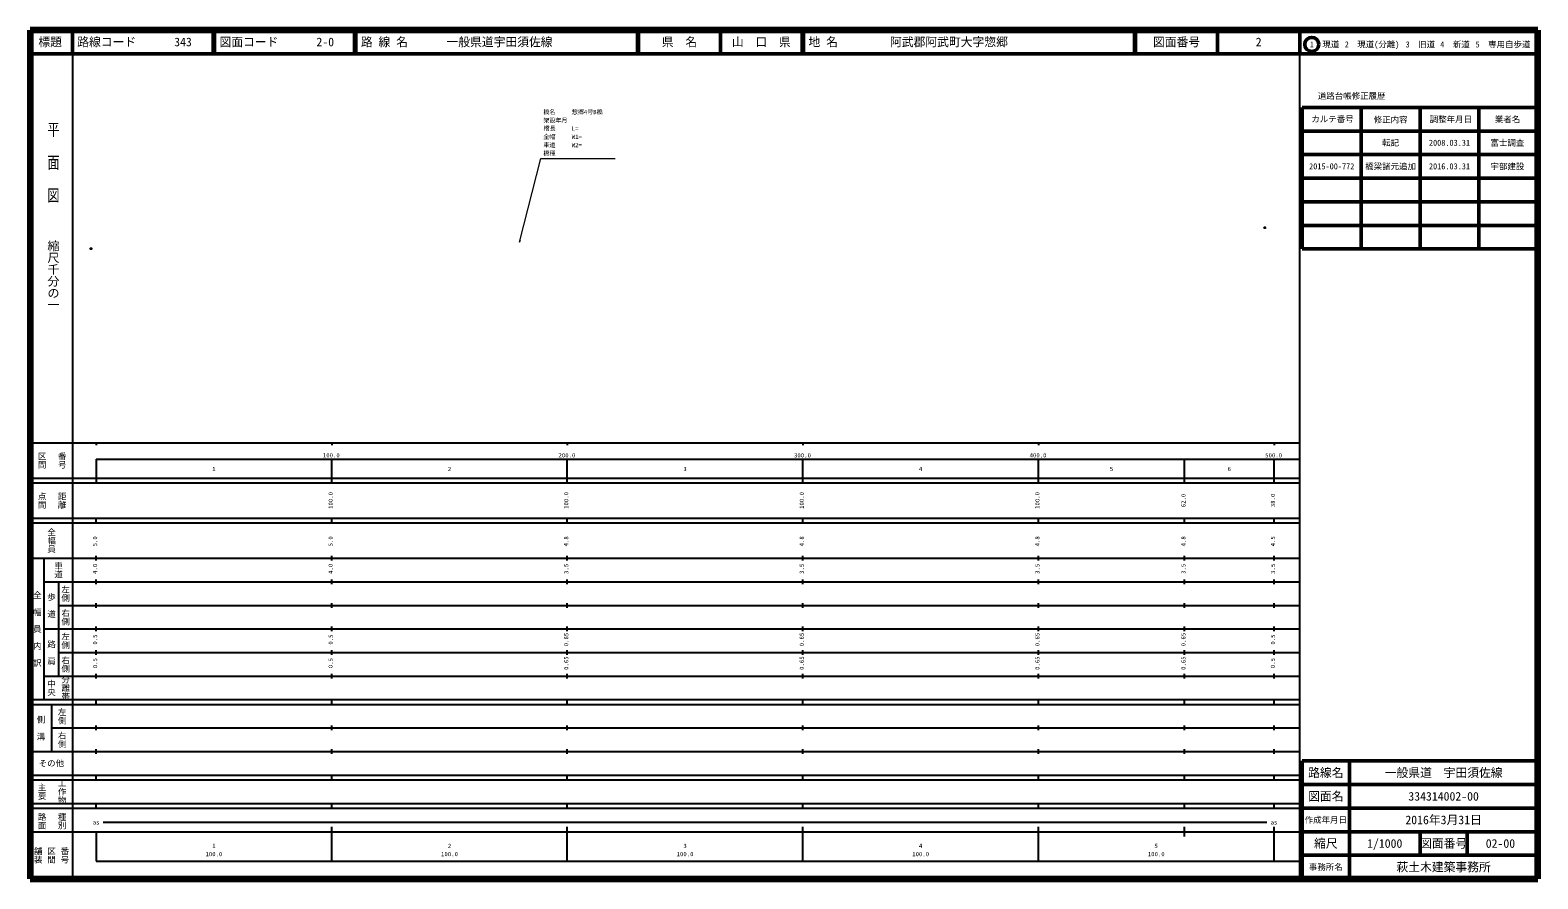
# Model space of a CAD drawing. Units: millimetres on the paper, with parts at other scales. Extents: x 40 to 680, y 20 to 380.
import ezdxf
from ezdxf.enums import TextEntityAlignment as Align

# ---------------------------------------------------------------- set-up
doc = ezdxf.new("R2010")
doc.units = ezdxf.units.MM
doc.header["$PDMODE"] = 32
doc.header["$PDSIZE"] = 0.5
for name, color, linetype in [('M-OTRS', 6, 'Continuous'), ('M-STR-STR1', 7, 'Continuous'), ('M-TTL-TXT', 7, 'Continuous')]:
    doc.layers.add(name, color=color, linetype=linetype)
for name, color, linetype, lineweight in [('M-TTL', 2, 'Continuous', 140), ('M-TTL-BAND', 7, 'Continuous', 25), ('M-TTL-FRAM', 2, 'Continuous', 50), ('M-TTL-LINE', 7, 'Continuous', 50)]:
    doc.layers.add(name, color=color, linetype=linetype, lineweight=lineweight)
doc.styles.add('@ＭＳ ゴシック', font='')
doc.styles.add('ＭＳ ゴシック', font='')
doc.styles.get('@ＭＳ ゴシック').set_extended_font_data('@MS Gothic')
doc.styles.get('ＭＳ ゴシック').set_extended_font_data('MS Gothic')

# ---------------------------------------------------------------- blocks, each defined once
blk = doc.blocks.new('open_arrow')
at = {"color": 0, "linetype": 'Continuous', "lineweight": -2}
blk.add_lwpolyline([(7.5, 1.25), (0, 0), (7.5, -1.25)], dxfattribs=at)

msp = doc.modelspace()

# ---------------------------------------------------------------- linework, layer by layer
at = {"layer": 'M-OTRS'}
for p in [(564.139, 296.244), (65.855, 287.345)]:
    msp.add_point(p, dxfattribs=at)
at = {"layer": 'M-TTL'}
for p, q in [((40, 380), (40, 20)), ((680, 380), (40, 380)), ((680, 20), (680, 380)), ((40, 20), (680, 20))]:
    msp.add_line(p, q, dxfattribs=at)
at = {"layer": 'M-TTL', "color": 7, "lineweight": 13}
msp.add_lwpolyline([(247.793, 290.014), (256.759, 325.517), (288.325, 325.517)], dxfattribs=at)
at = {"layer": 'M-TTL-BAND'}
for p, q in [((58, 370), (58, 20)), ((579, 20), (579, 370)), ((40, 205), (579, 205)), ((68, 205), (68, 204)), ((168, 205), (168, 204)), ((268, 205), (268, 204)), ((368, 205), (368, 204)), ((468, 205), (468, 204)), ((568, 205), (568, 204)), ((68, 198), (579, 198)), ((68, 198), (68, 188)), ((168, 188), (168, 198)), ((268, 188), (268, 198)), ((368, 188), (368, 198)), ((468, 188), (468, 198)), ((530, 188), (530, 198)), ((568, 188), (568, 198)), ((40, 190), (579, 190)), ((40, 188), (579, 188)), ((40, 173), (579, 173)), ((68, 171), (68, 173)), ((168, 171), (168, 173)), ((268, 171), (268, 173)), ((368, 171), (368, 173)), ((468, 171), (468, 173)), ((530, 171), (530, 173)), ((568, 171), (568, 173)), ((40, 171), (579, 171)), ((40, 156), (579, 156)), ((46, 96), (46, 156)), ((68, 155), (68, 157)), ((168, 155), (168, 157)), ((268, 155), (268, 157)), ((368, 155), (368, 157)), ((468, 155), (468, 157)), ((530, 155), (530, 157)), ((568, 155), (568, 157)), ((46, 146), (579, 146)), ((52, 146), (52, 106)), ((68, 145), (68, 147)), ((168, 145), (168, 147)), ((268, 145), (268, 147)), ((368, 145), (368, 147)), ((468, 145), (468, 147)), ((530, 145), (530, 147)), ((568, 145), (568, 147)), ((52, 136), (579, 136)), ((68, 135), (68, 137)), ((168, 135), (168, 137)), ((268, 135), (268, 137)), ((368, 135), (368, 137)), ((468, 135), (468, 137)), ((530, 135), (530, 137)), ((568, 135), (568, 137)), ((46, 126), (579, 126)), ((68, 125), (68, 127)), ((168, 125), (168, 127)), ((268, 125), (268, 127)), ((368, 125), (368, 127)), ((468, 125), (468, 127)), ((530, 125), (530, 127)), ((568, 125), (568, 127)), ((52, 116), (579, 116)), ((68, 115), (68, 117)), ((168, 115), (168, 117)), ((268, 115), (268, 117)), ((368, 115), (368, 117)), ((468, 115), (468, 117)), ((530, 115), (530, 117)), ((568, 115), (568, 117)), ((46, 106), (579, 106)), ((68, 105), (68, 107)), ((168, 105), (168, 107)), ((268, 105), (268, 107)), ((368, 105), (368, 107)), ((468, 105), (468, 107)), ((530, 105), (530, 107)), ((568, 105), (568, 107)), ((40, 96), (579, 96)), ((68, 94), (68, 96)), ((168, 94), (168, 96)), ((268, 94), (268, 96)), ((368, 94), (368, 96)), ((468, 94), (468, 96)), ((530, 94), (530, 96)), ((568, 94), (568, 96)), ((40, 94), (579, 94)), ((49, 94), (49, 74)), ((49, 84), (579, 84)), ((68, 83), (68, 85)), ((168, 83), (168, 85)), ((268, 83), (268, 85)), ((368, 83), (368, 85)), ((468, 83), (468, 85)), ((530, 83), (530, 85)), ((568, 83), (568, 85)), ((40, 74), (579, 74)), ((68, 73), (68, 75)), ((168, 73), (168, 75)), ((268, 73), (268, 75)), ((368, 73), (368, 75)), ((468, 73), (468, 75)), ((530, 73), (530, 75)), ((568, 73), (568, 75)), ((40, 64), (579, 64)), ((68, 62), (68, 64)), ((168, 62), (168, 64)), ((268, 62), (268, 64)), ((368, 62), (368, 64)), ((468, 62), (468, 64)), ((530, 62), (530, 64)), ((568, 62), (568, 64)), ((40, 62), (579, 62)), ((40, 52), (579, 52)), ((68, 50), (68, 52)), ((168, 50), (168, 52)), ((268, 50), (268, 52)), ((368, 50), (368, 52)), ((468, 50), (468, 52)), ((530, 50), (530, 52)), ((568, 50), (568, 52)), ((40, 50), (579, 50)), ((40, 40), (579, 40)), ((68, 40), (68, 27.5)), ((71, 44), (565, 44)), ((168, 27.5), (168, 42)), ((268, 27.5), (268, 42)), ((368, 27.5), (368, 42)), ((468, 27.5), (468, 42)), ((530, 38), (530, 42)), ((568, 27.5), (568, 42)), ((68, 27.5), (579, 27.5))]:
    msp.add_line(p, q, dxfattribs=at)
at = {"layer": 'M-TTL-FRAM'}
for p, q in [((580, 347.197), (580, 287.197)), ((580, 347.197), (680, 347.197)), ((580, 287.197), (680, 287.197)), ((680, 70), (580, 70)), ((580, 70), (580, 20))]:
    msp.add_line(p, q, dxfattribs=at)
at = {"layer": 'M-TTL-LINE'}
for p, q in [((58, 380), (58, 370)), ((117.75, 380), (117.75, 370)), ((118.25, 380), (118.25, 370)), ((177.75, 380), (177.75, 370)), ((178.25, 380), (178.25, 370)), ((297.75, 380), (297.75, 370)), ((298.25, 380), (298.25, 370)), ((333, 380), (333, 370)), ((367.75, 380), (367.75, 370)), ((368.25, 380), (368.25, 370)), ((508.747, 380), (508.747, 370)), ((509.247, 380), (509.247, 370)), ((543.997, 380), (543.997, 370)), ((579, 380), (579, 370)), ((40, 370), (680, 370)), ((605, 347.197), (605, 287.197)), ((630, 347.197), (630, 287.197)), ((655, 347.197), (655, 287.197)), ((580, 337.197), (680, 337.197)), ((580, 327.197), (680, 327.197)), ((580, 317.197), (680, 317.197)), ((580, 307.197), (680, 307.197)), ((580, 297.197), (680, 297.197)), ((600, 70), (600, 20)), ((680, 60), (580, 60)), ((680, 50), (580, 50)), ((680, 40), (580, 40)), ((630, 40), (630, 30)), ((650, 40), (650, 30)), ((680, 30), (580, 30))]:
    msp.add_line(p, q, dxfattribs=at)
msp.add_circle((584.031, 373.958), 3, dxfattribs=at)

# ---------------------------------------------------------------- block references
at = {"layer": 'M-TTL', "color": 7, "lineweight": 13, "xscale": 0.133, "yscale": 0.133, "rotation": 75.8}
msp.add_blockref('open_arrow', (247.793, 290.014), dxfattribs=at)

# ---------------------------------------------------------------- texts
at = {"layer": 'M-STR-STR1', "style": 'ＭＳ ゴシック'}
for s, p in [('橋名', (257.855, 343.817)), ('惣郷4号B橋', (269.9, 343.817)), ('架設年月', (257.855, 340.317)), ('橋長', (257.923, 336.869)), ('全幅', (257.855, 333.317)), ('W1=', (269.9, 333.317)), ('L=', (269.9, 336.817)), ('橋種', (257.855, 326.317)), ('車道', (257.855, 329.817)), ('W2=', (269.9, 329.817))]:
    msp.add_text(s, height=1.833, dxfattribs=at).set_placement(p, align=Align.BOTTOM_LEFT)
at = {"layer": 'M-TTL-BAND', "style": '@ＭＳ ゴシック', "width": 1.4}
msp.add_text('平  面  図', height=3.666, rotation=270, dxfattribs=at).set_placement((49.777, 306.475), align=Align.MIDDLE_RIGHT)
at = {"layer": 'M-TTL-BAND', "style": '@ＭＳ ゴシック'}
msp.add_text('縮尺千分の一', height=3.666, rotation=270, dxfattribs=at).set_placement((49.777, 261.03), align=Align.MIDDLE_RIGHT)
for s, p in [('区間', (45, 197.5)), ('番号', (53.5, 197.5)), ('点間', (45, 180.5)), ('距離', (53.5, 180.5)), ('全幅員', (49, 163.5)), ('車道', (52, 151)), ('全\u3000幅\u3000員\u3000内\u3000訳', (43, 126)), ('歩\u3000道', (49, 136)), ('左側', (55, 141)), ('右側', (55, 131)), ('左側', (55, 121)), ('路\u3000肩', (49, 116)), ('右側', (55, 111)), ('中央', (49, 101)), ('分離帯', (55, 101)), ('左側', (53.5, 89)), ('側\u3000溝', (44.5, 84)), ('右側', (53.5, 79)), ('主要', (45, 57)), ('工作物', (53.5, 57)), ('路面', (45, 44.5)), ('種別', (53.5, 44.5)), ('舗装', (43.333, 30)), ('区間', (49, 30)), ('番号', (54.667, 30))]:
    msp.add_text(s, height=2.566, rotation=270, dxfattribs=at).set_placement(p, align=Align.MIDDLE_CENTER)
at = {"layer": 'M-TTL-BAND', "style": 'ＭＳ ゴシック'}
for s, p in [('100.0', (167.844, 198.195)), ('200.0', (267.844, 198.195)), ('300.0', (367.844, 198.195)), ('400.0', (467.844, 198.195)), ('500.0', (567.844, 198.195)), ('1', (118, 192.405)), ('2', (218, 192.405)), ('3', (318, 192.405)), ('4', (418, 192.405)), ('5', (499, 192.405)), ('6', (549, 192.405)), ('as', (68, 42.5)), ('as', (568, 42.5)), ('1', (118, 32.523)), ('2', (218, 32.523)), ('3', (318, 32.523)), ('4', (418, 32.523)), ('5', (518, 32.523)), ('100.0', (118, 29.033)), ('100.0', (218, 29.033)), ('100.0', (318, 29.033)), ('100.0', (418, 29.033)), ('100.0', (518, 29.033))]:
    msp.add_text(s, height=1.833, dxfattribs=at).set_placement(p, align=Align.BOTTOM_CENTER)
for s, p in [('100.0', (169, 180.5)), ('100.0', (269, 180.5)), ('100.0', (369, 180.5)), ('100.0', (469, 180.5)), ('62.0', (531, 180.5)), ('38.0', (569, 180.5)), ('5.0', (69, 163.174)), ('5.0', (169, 163.174)), ('4.8', (269, 163.174)), ('4.8', (369, 163.174)), ('4.8', (469, 163.174)), ('4.8', (531, 163.174)), ('4.5', (569, 163.174)), ('4.0', (69, 151.5)), ('4.0', (169, 151.5)), ('3.5', (269, 151.5)), ('3.5', (369, 151.5)), ('3.5', (469, 151.5)), ('3.5', (531, 151.5)), ('3.5', (569, 151.5)), ('0.5', (69, 121.5)), ('0.5', (169, 121.5)), ('0.65', (269, 121.5)), ('0.65', (369, 121.5)), ('0.65', (469, 121.5)), ('0.65', (531, 121.5)), ('0.5', (569, 121.5)), ('0.5', (69, 111.5)), ('0.5', (169, 111.5)), ('0.65', (269, 111.5)), ('0.65', (369, 111.5)), ('0.65', (469, 111.5)), ('0.65', (531, 111.5)), ('0.5', (569, 111.5))]:
    msp.add_text(s, height=1.833, rotation=90, dxfattribs=at).set_placement(p, align=Align.BOTTOM_CENTER)
msp.add_text('その他', height=2.566, dxfattribs=at).set_placement((49, 69), align=Align.MIDDLE_CENTER)
at = {"layer": 'M-TTL-TXT', "style": 'ＭＳ ゴシック'}
for s, height, p in [('標題', 3.666, (48.5, 375)), ('県\u3000名', 3.666, (315.625, 375)), ('山\u3000口\u3000県', 3.666, (350.375, 375)), ('図面番号', 3.666, (526.622, 375)), ('2', 3.666, (561.497, 375)), ('1\u3000現道', 2.566, (589.448, 373.958)), ('2\u3000現道(分離)', 2.566, (609.619, 373.958)), ('3\u3000旧道', 2.566, (630.121, 373.958)), ('4\u3000新道', 2.566, (644.824, 373.958)), ('5\u3000専用自歩道', 2.566, (665.228, 373.958)), ('道路台帳修正履歴', 2.566, (600.968, 352.113)), ('カルテ番号', 2.566, (592.839, 342.277)), ('修正内容', 2.566, (617.509, 342.023)), ('調整年月日', 2.566, (643.089, 342.197)), ('業者名', 2.566, (667.134, 342.197)), ('転記', 2.566, (617.5, 332.245)), ('2008.03.31', 2.566, (642.5, 332.245)), ('富士調査', 2.566, (667.077, 332.189)), ('2015-00-772', 2.566, (592.5, 322.245)), ('橋梁諸元追加', 2.566, (617.5, 322.245)), ('2016.03.31', 2.566, (642.5, 322.245)), ('宇部建設', 2.566, (667.077, 322.189)), ('路線名', 3.666, (590, 65)), ('路線名', 3.666, (590, 65)), ('一般県道\u3000宇田須佐線', 3.666, (640, 65)), ('図面名', 3.666, (590, 55)), ('図面名', 3.666, (590, 55)), ('334314002-00', 3.666, (640, 55)), ('作成年月日', 2.566, (590, 45)), ('作成年月日', 2.566, (590, 45)), ('2016年3月31日', 3.666, (640, 45)), ('縮尺', 3.666, (590, 35)), ('縮尺', 3.666, (590, 35)), ('1/1000', 3.666, (615, 35)), ('図面番号', 3.666, (640, 35)), ('図面番号', 3.666, (640, 35)), ('02-00', 3.666, (664.125, 35)), ('事務所名', 2.566, (590, 25)), ('事務所名', 2.566, (590, 25)), ('萩土木建築事務所', 3.666, (640, 25))]:
    msp.add_text(s, height=height, dxfattribs=at).set_placement(p, align=Align.MIDDLE_CENTER)
for s, p in [('路線コード', (60, 375)), ('343', (101.142, 375)), ('図面コード', (120.38, 375)), ('2-0', (161.521, 375)), ('路 線 名', (180.38, 375)), ('一般県道宇田須佐線', (216.734, 375)), ('地 名', (370.38, 375)), ('阿武郡阿武町大字惣郷', (405.024, 375))]:
    msp.add_text(s, height=3.666, dxfattribs=at).set_placement(p, align=Align.MIDDLE_LEFT)

doc.saveas('drawing.dxf')
